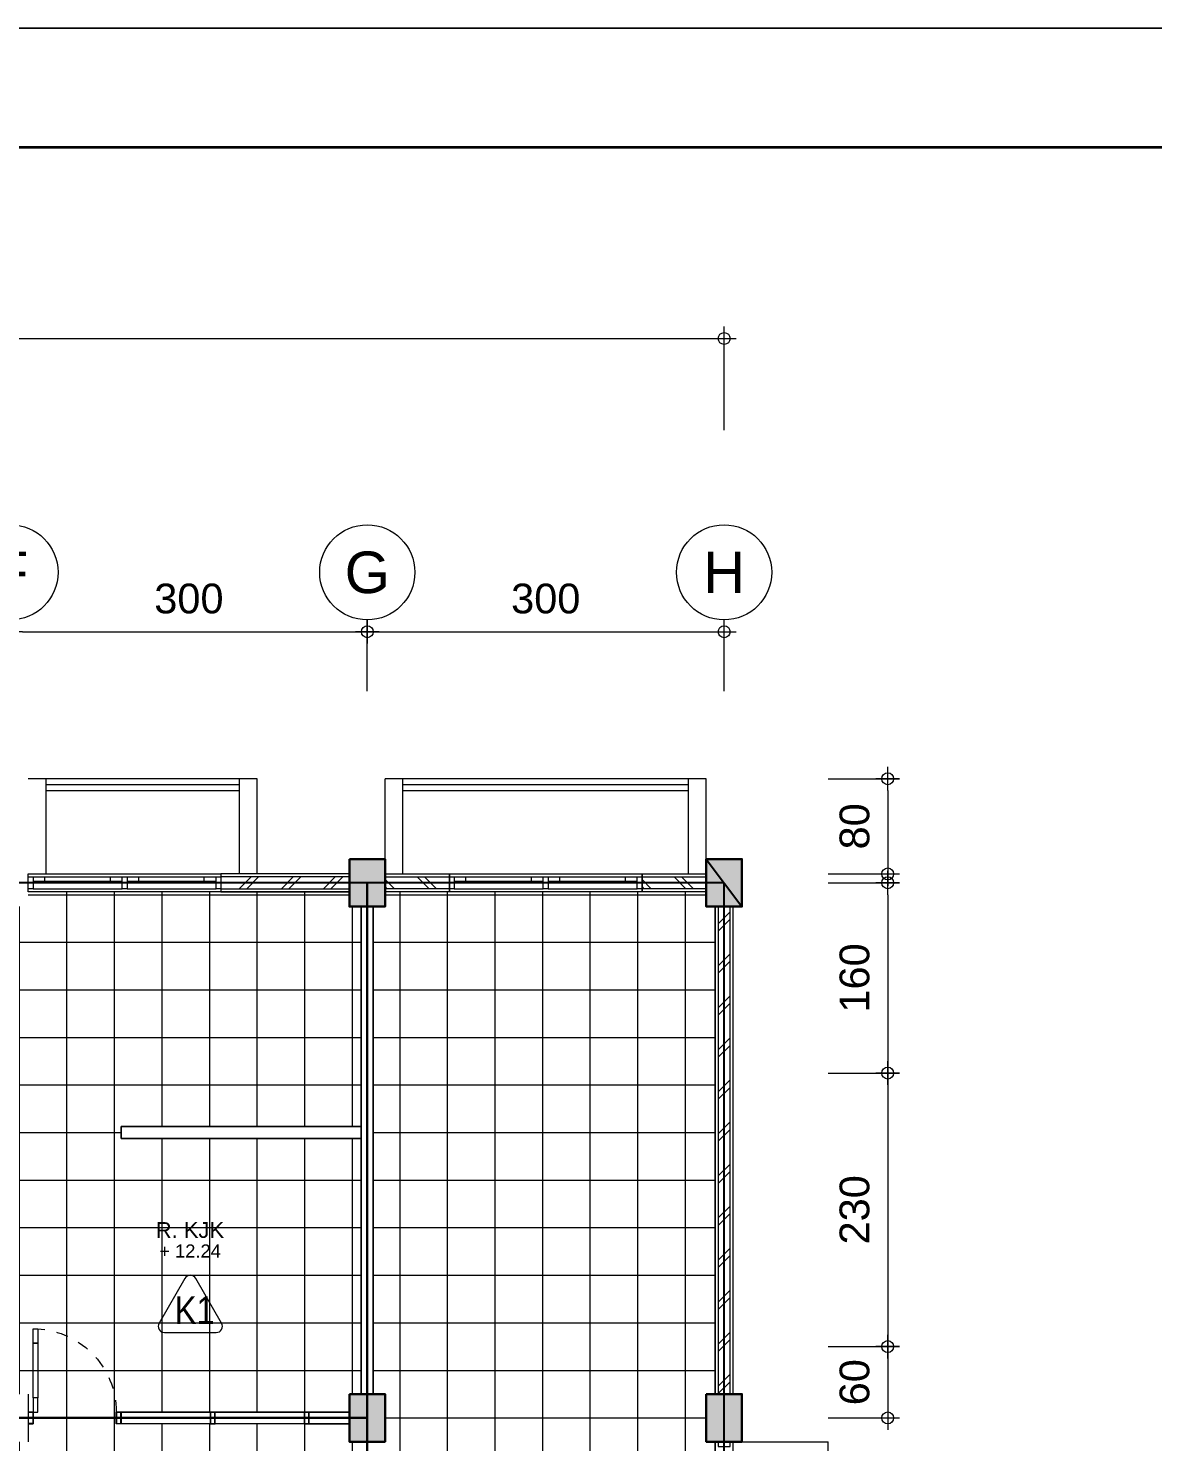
# Model space of a CAD drawing. Header units: millimetres. Extents: x -11 to 1625, y -267 to 180.
# Drawn here: x 1018.62 to 1028.08, y 106.11 to 118 of the extents above; entities that cross this region are included whole.
import ezdxf
from ezdxf.enums import TextEntityAlignment as Align

# ---------------------------------------------------------------- set-up
doc = ezdxf.new("R2010")
doc.units = ezdxf.units.MM
doc.linetypes.add('HIDDEN', pattern=[0.375, 0.25, -0.125])
for name, color, linetype, lineweight in [('ars', 11, 'Continuous', 5), ('dinding', 5, 'Continuous', 15), ('GRS KOP', 1, 'Continuous', 35), ('keramik', 73, 'Continuous', 5), ('KOLOM', 1, 'Continuous', 30), ('kop', 7, 'Continuous', 20), ('kus', 63, 'Continuous', 15), ('lan', 7, 'Continuous', 15), ('not', 7, 'Continuous', 20), ('PARTISI', 190, 'Continuous', 9), ('sol kol', 8, 'Continuous', 0), ('TEXT KETERANGAN', 7, 'Continuous', 9), ('u', 6, 'Continuous', 20)]:
    doc.layers.add(name, color=color, linetype=linetype, lineweight=lineweight)
doc.styles.add('BARU', font='complex.shx')
doc.styles.add('ISO', font='arial.ttf', dxfattribs={"width": 0.85})
doc.styles.add('S', font='SIMPLEX', dxfattribs={"width": 1.1})
doc.styles.get("Standard").update_dxf_attribs({"font": 'ARIALUNI.TTF'})
doc.dimstyles.new('SK100', dxfattribs={"dimtxt": 0.25, "dimasz": 0.1, "dimexe": 0.1, "dimexo": 0, "dimgap": 0.15, "dimtad": 1, "dimdec": 0, "dimlfac": 100, "dimzin": 12, "dimdsep": 46, "dimtxsty": 'Standard', "dimblk": 'BULAT', "dimcen": 0.1, "dimclrd": 256, "dimclre": 256, "dimclrt": 256, "dimadec": 0, "dimazin": 3, "dimtfac": 1, "dimtdec": 0, "dimtofl": 0, "dimtmove": 0, "dimatfit": 3, "dimldrblk": 'BULAT', "dimfxl": 0, "dimtolj": 1, "dimtzin": 0, "dimlwd": -1, "dimlwe": -1, "dimarcsym": 0})

# ---------------------------------------------------------------- blocks, each defined once
blk = doc.blocks.new('kop')
at = {"layer": 'GRS KOP'}
blk.add_lwpolyline([(1, 54), (83, 54), (83, 1), (1, 1)], close=True, dxfattribs=at)
at = {"layer": 'kop', "color": 7}
for p, q in [((84, 55), (0, 55)), ((0, 0), (84, 0))]:
    blk.add_line(p, q, dxfattribs=at)
at = {"layer": 'kop', "style": 'BARU', "flags": 4}
for p, height in [((73.8, 5.4), 0.35), ((80.303, 5.382), 0.25), ((73.8, 4.9), 0.35), ((80.303, 4.882), 0.25), ((73.8, 4.4), 0.35), ((80.303, 4.382), 0.25)]:
    blk.add_attdef('-', p, '', height=height, dxfattribs=at)
at = {"layer": 'kop', "flags": 4}
for tag, p in [('AR-00', (78.057, 2.648)), ('00', (81.238, 2.647))]:
    blk.add_attdef(tag, text='', height=0.35, dxfattribs=at).set_placement(p, align=Align.MIDDLE)
blk = doc.blocks.new('BULAT')
for p, q in [((-1, 0), (1, 0)), ((0, -1), (0, 1))]:
    blk.add_line(p, q)
blk.add_circle((0, 0), 0.5)
blk = doc.blocks.new('*D1143')
at = {"layer": 'Defpoints', "color": 0, "ltscale": 0.15}
for p in [(1021.474, 112.925), (1018.474, 112.425), (1021.474, 112.425)]:
    blk.add_point(p, dxfattribs=at)
at = {"layer": 'u', "ltscale": 0.15}
for p, q in [((1018.474, 112.425), (1018.474, 113.025)), ((1018.574, 112.925), (1021.374, 112.925)), ((1021.474, 112.425), (1021.474, 113.025))]:
    blk.add_line(p, q, dxfattribs=at)
at = {"layer": 'u', "ltscale": 0.15, "xscale": 0.1, "yscale": 0.1, "zscale": 0.1, "rotation": 180}
blk.add_blockref('BULAT', (1018.474, 112.925), dxfattribs=at)
at = {"layer": 'u', "ltscale": 0.15, "xscale": 0.1, "yscale": 0.1, "zscale": 0.1}
blk.add_blockref('BULAT', (1021.474, 112.925), dxfattribs=at)
at = {"layer": 'u', "ltscale": 0.15, "insert": (1019.974, 113.203), "char_height": 0.25, "attachment_point": 5}
blk.add_mtext('\\A1;300', dxfattribs=at)
blk = doc.blocks.new('*D1145')
at = {"layer": 'Defpoints', "color": 0, "ltscale": 0.15}
for p in [(1024.474, 112.925), (1021.474, 112.425), (1024.474, 112.425)]:
    blk.add_point(p, dxfattribs=at)
at = {"layer": 'u', "ltscale": 0.15}
for p, q in [((1021.474, 112.425), (1021.474, 113.025)), ((1021.574, 112.925), (1024.374, 112.925)), ((1024.474, 112.425), (1024.474, 113.025))]:
    blk.add_line(p, q, dxfattribs=at)
at = {"layer": 'u', "ltscale": 0.15, "xscale": 0.1, "yscale": 0.1, "zscale": 0.1, "rotation": 180}
blk.add_blockref('BULAT', (1021.474, 112.925), dxfattribs=at)
at = {"layer": 'u', "ltscale": 0.15, "xscale": 0.1, "yscale": 0.1, "zscale": 0.1}
blk.add_blockref('BULAT', (1024.474, 112.925), dxfattribs=at)
at = {"layer": 'u', "ltscale": 0.15, "insert": (1022.974, 113.203), "char_height": 0.25, "attachment_point": 5}
blk.add_mtext('\\A1;300', dxfattribs=at)
blk = doc.blocks.new('NAV')
blk.add_circle((0, -0.4), 0.4)
at = {"style": 'S', "width": 0.75, "flags": 4}
blk.add_attdef('AV', text='', height=0.3, dxfattribs=at).set_placement((0, -0.4), align=Align.MIDDLE)
blk = doc.blocks.new('*D1146')
at = {"layer": 'Defpoints', "color": 0, "ltscale": 0.15}
for p in [(1024.474, 115.391), (1024.474, 114.619), (1001.474, 114.569)]:
    blk.add_point(p, dxfattribs=at)
at = {"layer": 'u', "ltscale": 0.15}
for p, q in [((1001.474, 114.569), (1001.474, 115.491)), ((1024.474, 114.619), (1024.474, 115.491)), ((1001.574, 115.391), (1024.374, 115.391))]:
    blk.add_line(p, q, dxfattribs=at)
at = {"layer": 'u', "ltscale": 0.15, "xscale": 0.1, "yscale": 0.1, "zscale": 0.1, "rotation": 180}
blk.add_blockref('BULAT', (1001.474, 115.391), dxfattribs=at)
at = {"layer": 'u', "ltscale": 0.15, "xscale": 0.1, "yscale": 0.1, "zscale": 0.1}
blk.add_blockref('BULAT', (1024.474, 115.391), dxfattribs=at)
at = {"layer": 'u', "ltscale": 0.15, "insert": (1012.974, 115.669), "char_height": 0.25, "attachment_point": 5}
blk.add_mtext('\\A1;2300', dxfattribs=at)
blk = doc.blocks.new('*D1169')
at = {"layer": 'Defpoints', "color": 0, "ltscale": 0.15}
for p in [(1025.349, 110.814), (1025.349, 109.214), (1025.849, 109.214)]:
    blk.add_point(p, dxfattribs=at)
at = {"layer": 'u', "ltscale": 0.15}
for p, q in [((1025.349, 110.814), (1025.949, 110.814)), ((1025.849, 110.714), (1025.849, 109.314)), ((1025.349, 109.214), (1025.949, 109.214))]:
    blk.add_line(p, q, dxfattribs=at)
at = {"layer": 'u', "ltscale": 0.15, "xscale": 0.1, "yscale": 0.1, "zscale": 0.1}
for p, rotation in [((1025.849, 110.814), 90), ((1025.849, 109.214), 270)]:
    blk.add_blockref('BULAT', p, dxfattribs=dict(at, rotation=rotation))
at = {"layer": 'u', "ltscale": 0.15, "insert": (1025.571, 110.014), "char_height": 0.25, "attachment_point": 5, "rotation": 90}
blk.add_mtext('\\A1;160', dxfattribs=at)
blk = doc.blocks.new('*D1170')
at = {"layer": 'Defpoints', "color": 0, "ltscale": 0.15}
for p in [(1025.349, 106.914), (1025.349, 106.314), (1025.849, 106.314)]:
    blk.add_point(p, dxfattribs=at)
at = {"layer": 'u', "ltscale": 0.15}
for p, q in [((1025.349, 106.914), (1025.949, 106.914)), ((1025.849, 106.814), (1025.849, 106.414)), ((1025.349, 106.314), (1025.949, 106.314))]:
    blk.add_line(p, q, dxfattribs=at)
at = {"layer": 'u', "ltscale": 0.15, "xscale": 0.1, "yscale": 0.1, "zscale": 0.1}
for p, rotation in [((1025.849, 106.914), 90), ((1025.849, 106.314), 270)]:
    blk.add_blockref('BULAT', p, dxfattribs=dict(at, rotation=rotation))
at = {"layer": 'u', "ltscale": 0.15, "insert": (1025.571, 106.614), "char_height": 0.25, "attachment_point": 5, "rotation": 90}
blk.add_mtext('\\A1;60', dxfattribs=at)
blk = doc.blocks.new('*D1171')
at = {"layer": 'Defpoints', "color": 0, "ltscale": 0.15}
for p in [(1025.349, 109.214), (1025.349, 106.914), (1025.849, 106.914)]:
    blk.add_point(p, dxfattribs=at)
at = {"layer": 'u', "ltscale": 0.15}
for p, q in [((1025.349, 109.214), (1025.949, 109.214)), ((1025.849, 109.114), (1025.849, 107.014)), ((1025.349, 106.914), (1025.949, 106.914))]:
    blk.add_line(p, q, dxfattribs=at)
at = {"layer": 'u', "ltscale": 0.15, "xscale": 0.1, "yscale": 0.1, "zscale": 0.1}
for p, rotation in [((1025.849, 109.214), 90), ((1025.849, 106.914), 270)]:
    blk.add_blockref('BULAT', p, dxfattribs=dict(at, rotation=rotation))
at = {"layer": 'u', "ltscale": 0.15, "insert": (1025.571, 108.064), "char_height": 0.25, "attachment_point": 5, "rotation": 90}
blk.add_mtext('\\A1;230', dxfattribs=at)
blk = doc.blocks.new('*D1172')
at = {"layer": 'Defpoints', "color": 0, "ltscale": 0.15}
for p in [(1025.349, 111.689), (1025.349, 110.889), (1025.849, 110.889)]:
    blk.add_point(p, dxfattribs=at)
at = {"layer": 'u', "ltscale": 0.15}
for p, q in [((1025.349, 111.689), (1025.949, 111.689)), ((1025.849, 111.589), (1025.849, 110.989)), ((1025.349, 110.889), (1025.949, 110.889))]:
    blk.add_line(p, q, dxfattribs=at)
at = {"layer": 'u', "ltscale": 0.15, "xscale": 0.1, "yscale": 0.1, "zscale": 0.1}
for p, rotation in [((1025.849, 111.689), 90), ((1025.849, 110.889), 270)]:
    blk.add_blockref('BULAT', p, dxfattribs=dict(at, rotation=rotation))
at = {"layer": 'u', "ltscale": 0.15, "insert": (1025.571, 111.289), "char_height": 0.25, "attachment_point": 5, "rotation": 90}
blk.add_mtext('\\A1;80', dxfattribs=at)
blk = doc.blocks.new('K1')
at = {"layer": 'KOLOM'}
blk.add_lwpolyline([(0.2, 0.15), (-0.2, 0.15), (-0.2, -0.15), (0.2, -0.15), (0.2, 0.15)], dxfattribs=at)
blk = doc.blocks.new('P 70')
at = {"linetype": 'HIDDEN', "ltscale": 0.3}
blk.add_lwpolyline([(-0.74, 0.1, -0.414214), (-0.04, 0.8, -1.303225)], format="xyb", dxfattribs=at)
for points in [[(-0.04, 0.8), (-0.08, 0.8), (-0.08, 0.68), (-0.04, 0.68)], [(-0.04, 0.68), (-0.08, 0.68), (-0.08, 0.22), (-0.04, 0.22)], [(-0.04, 0.1), (-0.08, 0.1), (-0.08, 0.22), (-0.04, 0.22)], [(-0.735, 0.06), (-0.74, 0.06), (-0.74, 0.061), (-0.74, 0.1), (-0.78, 0.1), (-0.78, 0), (-0.74, 0), (-0.74, 0.056), (-0.735, 0.058)], [(-0.742, 0.002), (-0.778, 0.002), (-0.778, 0.098), (-0.742, 0.098)], [(-0.045, 0.06), (-0.04, 0.06), (-0.04, 0.061), (-0.04, 0.1), (0, 0.1), (0, 0), (-0.04, 0), (-0.04, 0.056), (-0.045, 0.058)], [(-0.038, 0.002), (-0.002, 0.002), (-0.002, 0.098), (-0.038, 0.098)]]:
    blk.add_lwpolyline(points, close=True)
blk = doc.blocks.new('D4')
at = {"layer": 'ars'}
h = blk.add_hatch(dxfattribs=at)
h.set_pattern_fill('TEMBOK', color=256, scale=0.25)
h.set_pattern_definition([(45, (-0.805, 1.375), (-0.1767767, 0.1767767), []), (45, (-0.7425, 1.375), (-0.1767767, 0.1767767), [])])
h.paths.add_polyline_path([(8.85, 14), (7.77, 14), (7.77, 13.9), (8.85, 13.9)])
h = blk.add_hatch(dxfattribs=at)
h.set_pattern_fill('TEMBOK', color=256, scale=0.25)
h.set_pattern_definition([(315, (4.95, 15.525), (-0.176777, -0.176777), []), (315, (5.0125, 15.525), (-0.176777, -0.176777), [])])
h.paths.add_polyline_path([(9.69, 13.9), (9.15, 13.9), (9.15, 14), (9.69, 14)])
h = blk.add_hatch(dxfattribs=at)
h.set_pattern_fill('TEMBOK', color=256, scale=0.25)
h.set_pattern_definition([(315, (7.11, 15.525), (-0.176777, -0.176777), []), (315, (7.1725, 15.525), (-0.176777, -0.176777), [])])
h.paths.add_polyline_path([(11.85, 13.9), (11.31, 13.9), (11.31, 14), (11.85, 14)])
h = blk.add_hatch(dxfattribs=at)
h.set_pattern_fill('TEMBOK', color=256, scale=0.25)
h.set_pattern_definition([(45, (1, 2.75), (-0.1767767, 0.1767767), []), (45, (1.0625, 2.75), (-0.1767767, 0.1767767), [])])
h.paths.add_polyline_path([(12.05, 9.65), (12.05, 13.75), (11.95, 13.75), (11.95, 9.65)])
at = {"layer": 'sol kol'}
for points in [[(8.85, 14.15), (8.85, 13.75), (9.15, 13.75), (9.15, 14.15)], [(11.85, 14.15), (11.85, 13.75), (12.15, 13.75), (12.15, 14.15)], [(8.85, 9.65), (8.85, 9.25), (9.15, 9.25), (9.15, 9.65)], [(11.85, 9.65), (11.85, 9.25), (12.15, 9.25), (12.15, 9.65)]]:
    blk.add_hatch(color=256, dxfattribs=at).paths.add_polyline_path(points)
at = {"layer": 'ars'}
for points in [[(7.925, 14.775), (6.3, 14.775)], [(11.7, 14.775), (9.3, 14.775)], [(7.925, 14.725), (6.3, 14.725)], [(11.7, 14.725), (9.3, 14.725)]]:
    blk.add_lwpolyline(points, dxfattribs=at)
for points in [[(8.85, 14), (7.77, 14), (7.77, 13.9), (8.85, 13.9)], [(9.69, 13.9), (9.15, 13.9), (9.15, 14), (9.69, 14)], [(11.85, 13.9), (11.31, 13.9), (11.31, 14), (11.85, 14)], [(12.05, 9.65), (12.05, 13.75), (11.95, 13.75), (11.95, 9.65)]]:
    blk.add_lwpolyline(points, close=True, dxfattribs=at)
at = {"layer": 'Defpoints'}
for points in [[(11.85, 14.15), (12.15, 13.75)], [(2, 9.45), (2, 13.95), (-2, 13.95), (-2, 7.45), (9, 7.45), (9, 9.45), (2, 9.45)]]:
    blk.add_lwpolyline(points, dxfattribs=at)
for points in [[(6, 9.45), (9, 9.45), (9, 13.95), (6, 13.95)], [(12, 13.95), (9, 13.95), (9, 2.95), (12, 2.95)]]:
    blk.add_lwpolyline(points, close=True, dxfattribs=at)
at = {"layer": 'dinding'}
for points in [[(8.85, 14.025), (7.77, 14.025), (7.77, 13.875), (8.85, 13.875)], [(9.69, 13.875), (9.15, 13.875), (9.15, 14.025), (9.69, 14.025)], [(11.85, 13.875), (11.31, 13.875), (11.31, 14.025), (11.85, 14.025)], [(12.075, 9.65), (12.075, 13.75), (11.925, 13.75), (11.925, 9.65)]]:
    blk.add_lwpolyline(points, close=True, dxfattribs=at)
at = {"layer": 'kus'}
for p, q in [((6.19, 14), (6.94, 14)), ((6.19, 13.965), (6.94, 13.965)), ((6.29, 13.965), (6.29, 14)), ((6.84, 13.965), (6.84, 14)), ((6.98, 14), (7.73, 14)), ((6.98, 13.965), (7.73, 13.965)), ((7.08, 13.965), (7.08, 14)), ((7.63, 13.965), (7.63, 14)), ((9.73, 14), (10.48, 14)), ((9.73, 13.965), (10.48, 13.965)), ((9.83, 13.965), (9.83, 14)), ((10.38, 13.965), (10.38, 14)), ((10.52, 14), (11.27, 14)), ((10.52, 13.965), (11.27, 13.965)), ((10.62, 13.965), (10.62, 14)), ((11.17, 13.965), (11.17, 14)), ((6.19, 13.9), (6.94, 13.9)), ((6.98, 13.9), (7.73, 13.9)), ((9.73, 13.9), (10.48, 13.9)), ((10.52, 13.9), (11.27, 13.9)), ((7.68, 9.5), (6.93, 9.5)), ((7.68, 9.4), (6.93, 9.4)), ((8.47, 9.5), (7.72, 9.5)), ((8.47, 9.4), (7.72, 9.4))]:
    blk.add_line(p, q, dxfattribs=at)
at = {"layer": 'kus', "linetype": 'HIDDEN'}
for p, q in [((7.68, 9.45), (6.93, 9.45)), ((8.47, 9.45), (7.72, 9.45))]:
    blk.add_line(p, q, dxfattribs=at)
at = {"layer": 'kus'}
for points in [[(6.15, 14), (6.19, 14), (6.19, 13.9), (6.15, 13.9)], [(6.94, 14), (6.98, 14), (6.98, 13.9), (6.94, 13.9)], [(7.73, 14), (7.77, 14), (7.77, 13.9), (7.73, 13.9)], [(9.69, 14), (9.73, 14), (9.73, 13.9), (9.69, 13.9)], [(10.48, 14), (10.52, 14), (10.52, 13.9), (10.48, 13.9)], [(11.27, 14), (11.31, 14), (11.31, 13.9), (11.27, 13.9)], [(7.68, 9.4), (7.72, 9.4), (7.72, 9.5), (7.68, 9.5)], [(7.682, 9.402), (7.718, 9.402), (7.718, 9.498), (7.682, 9.498)], [(8.47, 9.4), (8.51, 9.4), (8.51, 9.5), (8.47, 9.5)], [(8.472, 9.402), (8.508, 9.402), (8.508, 9.498), (8.472, 9.498)], [(12.05, 9.21), (12.05, 9.25), (11.95, 9.25), (11.95, 9.21)]]:
    blk.add_lwpolyline(points, close=True, dxfattribs=at)
at = {"layer": 'lan'}
for p, q in [((6.3, 14.025), (6.3, 14.825)), ((7.925, 14.025), (7.925, 14.825)), ((8.075, 14.025), (8.075, 14.825)), ((9.15, 14.15), (9.15, 14.825)), ((9.3, 14.025), (9.3, 14.825)), ((11.7, 14.025), (11.7, 14.825)), ((11.85, 14.15), (11.85, 14.825)), ((12.15, 9.25), (12.875, 9.25))]:
    blk.add_line(p, q, dxfattribs=at)
for points in [[(8.075, 14.825), (6.15, 14.825)], [(11.85, 14.825), (9.15, 14.825)], [(12.15, 7.65), (12.875, 7.65), (12.875, 9.25)]]:
    blk.add_lwpolyline(points, dxfattribs=at)
for points in [[(6.15, 14.025), (7.77, 14.025), (7.77, 13.875), (6.15, 13.875)], [(9.69, 14.025), (11.31, 14.025), (11.31, 13.875), (9.69, 13.875)], [(12.075, 7.65), (12.075, 9.25), (11.925, 9.25), (11.925, 7.65)]]:
    blk.add_lwpolyline(points, close=True, dxfattribs=at)
at = {"layer": 'PARTISI'}
for points in [[(8.95, 9.65), (9.05, 9.65), (9.05, 13.75), (8.95, 13.75)], [(6.93, 11.8), (8.95, 11.8), (8.95, 11.9), (6.93, 11.9)], [(8.51, 9.4), (8.85, 9.4), (8.85, 9.5), (8.51, 9.5)]]:
    blk.add_lwpolyline(points, close=True, dxfattribs=at)
at = {"layer": 'KOLOM', "rotation": 90}
for p in [(9, 13.95), (12, 13.95), (9, 9.45), (12, 9.45)]:
    blk.add_blockref('K1', p, dxfattribs=at)
at = {"layer": 'kus', "xscale": -1, "rotation": 359.9999999712832}
blk.add_blockref('P 70', (6.15, 9.4), dxfattribs=at)
blk = doc.blocks.new('NOTASI RUANG')
at = {"layer": 'not'}
for height, p in [(0.26, (-0.011, 0.3)), (0.175, (-0.009, -0.017))]:
    blk.add_attdef('RUANG', text='', height=height, dxfattribs=at).set_placement(p, align=Align.MIDDLE_CENTER)
blk = doc.blocks.new('KR1')
at = {"layer": 'TEXT KETERANGAN', "color": 2}
blk.add_lwpolyline([(-0.087, 0.873), (-0.504, 0.15, 0.57735), (-0.418, 0), (0.418, 0, 0.57735), (0.504, 0.15), (0.087, 0.873, 0.57735)], format="xyb", close=True, dxfattribs=at)
at = {"layer": 'TEXT KETERANGAN', "color": 6, "style": 'ISO', "width": 0.85}
blk.add_text('K1', height=0.444, dxfattribs=at).set_placement((-0.252, 0.137))

msp = doc.modelspace()

# ---------------------------------------------------------------- hatches: boundary and pattern name
at = {"layer": 'keramik'}
h = msp.add_hatch(dxfattribs=at)
h.set_pattern_fill('_USER', color=256, scale=0.4, style=0, double=1, pattern_type=0)
h.set_pattern_definition([(0, (1010.94856, 105.1137), (0, 0.4), []), (90, (1010.94856, 105.1137), (-0.4, 2e-17), [])])
h.paths.add_polyline_path([(1010.6235618, 106.1136919), (1010.5485618, 106.1136919), (1010.5485618, 104.5136919), (1010.6235618, 104.5136919), (1010.6235618, 104.3636919), (1010.6635618, 104.3636919), (1010.6635618, 104.307198), (1010.6684501, 104.3054392), (1010.6684501, 104.3036919), (1010.6635618, 104.3036919), (1010.6635618, 104.2636919), (1010.6235618, 104.2636919), (1010.6235618, 104.1136919), (1010.5485618, 104.1136919), (1010.5485618, 100.0136919), (1010.6235618, 100.0136919), (1010.6235618, 99.8886919), (1014.3235618, 99.8886919), (1014.3235618, 100.0136919), (1014.6235618, 100.0136919), (1014.6235618, 99.8886919), (1016.4235618, 99.8886919), (1016.4235618, 103.8636919), (1014.9235618, 103.8636919), (1014.9235618, 104.2636919), (1014.6235618, 104.2636919), (1014.6235618, 104.1136919), (1014.3235618, 104.1136919), (1014.3235618, 104.2636919), (1011.3635618, 104.2636919), (1011.3635618, 104.3036919), (1011.3586735, 104.3036919), (1011.3586735, 104.3054392), (1011.3635618, 104.307198), (1011.3635618, 104.3636919), (1014.3235618, 104.3636919), (1014.3235618, 104.5136919), (1014.6235618, 104.5136919), (1014.6235618, 104.3636919), (1018.3235618, 104.3636919), (1018.3235618, 104.5136919), (1018.6235618, 104.5136919), (1018.6235618, 104.3636919), (1018.6635618, 104.3636919), (1018.6635618, 104.307198), (1018.6684501, 104.3054392), (1018.6684501, 104.3036919), (1018.6635618, 104.3036919), (1018.6635618, 104.2636919), (1018.6235618, 104.2636919), (1018.6235618, 104.1136919), (1018.3235618, 104.1136919), (1018.3235618, 104.2636919), (1016.5235618, 104.2636919), (1016.5235618, 99.8886919), (1018.3235618, 99.8886919), (1018.3235618, 100.0136919), (1018.6235618, 100.0136919), (1018.6235618, 99.8886919), (1021.3235618, 99.8886919), (1021.3235618, 100.0136919), (1021.4235618, 100.0136919), (1021.4235618, 104.1136919), (1021.3235618, 104.1136919), (1021.3235618, 104.2636919), (1019.3635618, 104.2636919), (1019.3635618, 104.3036919), (1019.3586735, 104.3036919), (1019.3586735, 104.3054392), (1019.3635618, 104.307198), (1019.3635618, 104.3636919), (1021.3235618, 104.3636919), (1021.3235618, 104.5136919), (1021.4235618, 104.5136919), (1021.4235618, 105.3736919), (1021.4800558, 105.3736919), (1021.4818146, 105.3785802), (1021.4835618, 105.3785802), (1021.4835618, 105.3736919), (1021.5235618, 105.3736919), (1021.5235618, 104.5136919), (1021.6235618, 104.5136919), (1021.6235618, 104.1136919), (1021.5235618, 104.1136919), (1021.5235618, 100.0136918), (1021.6235618, 100.0136918), (1021.6235618, 99.8886919), (1024.3235618, 99.8886919), (1024.3235618, 100.0136919), (1024.3985618, 100.0136919), (1024.3985618, 104.1136919), (1024.3235618, 104.1136919), (1024.3235618, 104.5136919), (1024.3985618, 104.5136919), (1024.3985618, 106.1136919), (1024.3235618, 106.1136919), (1024.3235618, 106.5136919), (1024.3985618, 106.5136919), (1024.3985618, 110.6136919), (1024.3235618, 110.6136919), (1024.3235618, 110.7386919), (1021.6235618, 110.7386919), (1021.6235618, 110.6136919), (1021.5235618, 110.6136919), (1021.5235618, 106.5136918), (1021.6235618, 106.5136918), (1021.6235618, 106.1136919), (1021.5235618, 106.1136919), (1021.5235618, 106.0736919), (1021.4835618, 106.0736919), (1021.4835618, 106.0688036), (1021.4818146, 106.0688036), (1021.4800558, 106.0736919), (1021.4235618, 106.0736919), (1021.4235618, 106.1136919), (1021.3235618, 106.1136919), (1021.3235618, 106.2636919), (1019.3635618, 106.2636919), (1019.3635618, 106.3201859), (1019.3586735, 106.3219447), (1019.3586735, 106.3236919), (1019.3635618, 106.3236919), (1019.3635618, 106.3636919), (1021.3235618, 106.3636919), (1021.3235618, 106.5136919), (1021.4235618, 106.5136919), (1021.4235618, 108.6636919), (1019.4035618, 108.6636919), (1019.4035618, 108.7636919), (1021.4235618, 108.7636919), (1021.4235618, 110.6136919), (1021.3235618, 110.6136919), (1021.3235618, 110.7386919), (1018.6235618, 110.7386919), (1018.6235618, 110.6136919), (1018.5485618, 110.6136919), (1018.5485618, 106.5136919), (1018.6235618, 106.5136919), (1018.6235618, 106.3636919), (1018.6635618, 106.3636919), (1018.6635618, 106.3236919), (1018.6684501, 106.3236919), (1018.6684501, 106.3219447), (1018.6635618, 106.3201859), (1018.6635618, 106.2636919), (1018.6235618, 106.2636919), (1018.6235618, 106.1136919), (1018.3235618, 106.1136919), (1018.3235618, 106.2386919), (1017.9285618, 106.2386919), (1017.9285618, 106.2636919), (1017.8885618, 106.2636919), (1017.8885618, 106.3201859), (1017.8836735, 106.3219447), (1017.8836735, 106.3236919), (1017.8885618, 106.3236919), (1017.8885618, 106.3636919), (1017.9285618, 106.3636919), (1017.9285618, 106.3886919), (1017.1485618, 106.3886919), (1017.1485618, 106.3636919), (1017.1885618, 106.3636919), (1017.1885618, 106.3236919), (1017.1934501, 106.3236919), (1017.1934501, 106.3219447), (1017.1885618, 106.3201859), (1017.1885618, 106.2636919), (1017.1485618, 106.2636919), (1017.1485618, 106.2386919), (1015.9985618, 106.2386919), (1015.9985618, 106.2636919), (1015.9585618, 106.2636919), (1015.9585618, 106.3201859), (1015.9536735, 106.3219447), (1015.9536735, 106.3236919), (1015.9585618, 106.3236919), (1015.9585618, 106.3636919), (1015.9985618, 106.3636919), (1015.9985618, 106.3886919), (1015.2185618, 106.3886919), (1015.2185618, 106.3636919), (1015.2585618, 106.3636919), (1015.2585618, 106.3236919), (1015.2634501, 106.3236919), (1015.2634501, 106.3219447), (1015.2585618, 106.3201859), (1015.2585618, 106.2636919), (1015.2185618, 106.2636919), (1015.2185618, 106.2386919), (1014.6235618, 106.2386919), (1014.6235618, 106.1136919), (1014.3235618, 106.1136919), (1014.3235618, 106.5136919), (1012.6485618, 106.5136919), (1012.6485618, 106.2886919), (1012.5485618, 106.2886919), (1012.5485618, 106.2386919), (1011.3035618, 106.2386919), (1011.3035618, 106.2636919), (1011.2635618, 106.2636919), (1011.2635618, 106.3201859), (1011.2586735, 106.3219447), (1011.2586735, 106.3236919), (1011.2635618, 106.3236919), (1011.2635618, 106.3636919), (1011.3035618, 106.3636919), (1011.3035618, 106.3886919), (1012.3985618, 106.3886919), (1012.3985618, 107.9386919), (1010.5485618, 107.9386919), (1010.5485618, 106.5136919), (1010.6235618, 106.5136919), (1010.6235618, 106.3636919), (1010.6635618, 106.3636919), (1010.6635618, 106.3236919), (1010.6684501, 106.3236919), (1010.6684501, 106.3219447), (1010.6635618, 106.3201859), (1010.6635618, 106.2636919), (1010.6235618, 106.2636919)])

# ---------------------------------------------------------------- linework, layer by layer
for points in [[(1021.4235618, 106.1136919), (1021.3235618, 106.1136919), (1021.3235618, 106.2636919), (1019.3635618, 106.2636919), (1019.3635618, 106.3201859), (1019.3586735, 106.3219447), (1019.3586735, 106.3236919), (1019.3635618, 106.3236919), (1019.3635618, 106.3636919), (1021.3235618, 106.3636919), (1021.3235618, 106.5136919), (1021.4235618, 106.5136919), (1021.4235618, 108.6636919), (1019.4035618, 108.6636919), (1019.4035618, 108.7636919), (1021.4235618, 108.7636919), (1021.4235618, 110.6136919), (1021.3235618, 110.6136919), (1021.3235618, 110.7386919), (1018.6235618, 110.7386919)], [(1024.3985618, 104.5136919), (1024.3985618, 106.1136919), (1024.3235618, 106.1136919), (1024.3235618, 106.5136919), (1024.3985618, 106.5136919), (1024.3985618, 110.6136919), (1024.3235618, 110.6136919), (1024.3235618, 110.7386919), (1021.6235618, 110.7386919), (1021.6235618, 110.6136919), (1021.5235618, 110.6136919), (1021.5235618, 106.5136918), (1021.6235618, 106.5136918), (1021.6235618, 106.1136919), (1021.5235618, 106.1136919)], [(1018.6235618, 106.5136919), (1018.6235618, 106.3636919), (1018.6635618, 106.3636919), (1018.6635618, 106.3236919), (1018.6684501, 106.3236919), (1018.6684501, 106.3219447), (1018.6635618, 106.3201859), (1018.6635618, 106.2636919), (1018.6235618, 106.2636919), (1018.6235618, 106.1136919)]]:
    msp.add_lwpolyline(points, dxfattribs=at)

# ---------------------------------------------------------------- block references
msp.add_blockref('D4', (1012.4735618, 96.8636919))
ref = msp.add_blockref('NOTASI RUANG', (1019.9886726, 107.7272308), dxfattribs=dict(xscale=0.5572442899154866, yscale=0.5572442899154866, zscale=0.5572442899154866))
ref.add_attrib('RUANG', '+ 12.24', dxfattribs={"layer": 'not', "height": 0.1101454}).set_placement((1019.9838421, 107.7176129), align=Align.MIDDLE_CENTER)
ref.add_attrib('RUANG', 'R. KJK', dxfattribs={"layer": 'not', "height": 0.13217448}).set_placement((1019.9824465, 107.8942857), align=Align.MIDDLE_CENTER)
at = {"layer": 'kop'}
for p in [(995.214162, 118), (995.214162, 63)]:
    msp.add_blockref('kop', p, dxfattribs=at)
at = {"layer": 'not'}
ref = msp.add_blockref('NAV', (1018.4735618, 113.824799), dxfattribs=at)
ref.add_attrib('AV', 'F', dxfattribs={"layer": '0', "height": 0.35, "flags": 4}).set_placement((1018.4735618, 113.424799), align=Align.MIDDLE)
ref = msp.add_blockref('NAV', (1021.4735618, 113.824799), dxfattribs=at)
ref.add_attrib('AV', 'G', dxfattribs={"layer": '0', "height": 0.35, "flags": 4}).set_placement((1021.4735618, 113.424799), align=Align.MIDDLE)
ref = msp.add_blockref('NAV', (1024.4735618, 113.824799), dxfattribs=at)
ref.add_attrib('AV', 'H', dxfattribs={"layer": '0', "height": 0.35, "flags": 4}).set_placement((1024.4735618, 113.424799), align=Align.MIDDLE)
at = {"layer": 'TEXT KETERANGAN', "xscale": 0.5216893565576599, "yscale": 0.5216893565576599, "zscale": 0.52168935655764}
msp.add_blockref('KR1', (1019.9860618, 107.0320753), dxfattribs=at)

# ---------------------------------------------------------------- dimensions: what is measured, and where the dimension line sits
at = {"layer": 'u', "ltscale": 0.15}
for base, p1, p2, picture, middle in [((1024.4735618, 115.390938), (1001.4735618, 114.5686125), (1024.4735618, 114.6186125), '*D1146', (1012.9735618, 115.390938)), ((1021.4735618, 112.924799), (1018.4735618, 112.424799), (1021.4735618, 112.424799), '*D1143', (1019.9735618, 112.924799)), ((1024.4735618, 112.924799), (1021.4735618, 112.424799), (1024.4735618, 112.424799), '*D1145', (1022.9735618, 112.924799))]:
    dim = msp.add_linear_dim(base=base, p1=p1, p2=p2, dimstyle='SK100', dxfattribs=at)
    dim.commit()
    dim.dimension.update_dxf_attribs({"geometry": picture, "text_midpoint": middle, "dimtype": 160})
for base, p1, p2, picture, middle in [((1025.8485618, 110.8886919), (1025.3485618, 111.6886919), (1025.3485618, 110.8886919), '*D1172', (1025.8485618, 111.2886919)), ((1025.8485618, 109.2136919), (1025.3485618, 110.8136919), (1025.3485618, 109.2136919), '*D1169', (1025.8485618, 110.0136919)), ((1025.8485618, 106.9136919), (1025.3485618, 109.2136919), (1025.3485618, 106.9136919), '*D1171', (1025.8485618, 108.0636919)), ((1025.8485618, 106.3136919), (1025.3485618, 106.9136919), (1025.3485618, 106.3136919), '*D1170', (1025.8485618, 106.6136919))]:
    dim = msp.add_linear_dim(base=base, p1=p1, p2=p2, angle=270, dimstyle='SK100', dxfattribs=at)
    dim.commit()
    dim.dimension.update_dxf_attribs({"geometry": picture, "text_midpoint": middle, "dimtype": 160})

doc.saveas('drawing.dxf')
